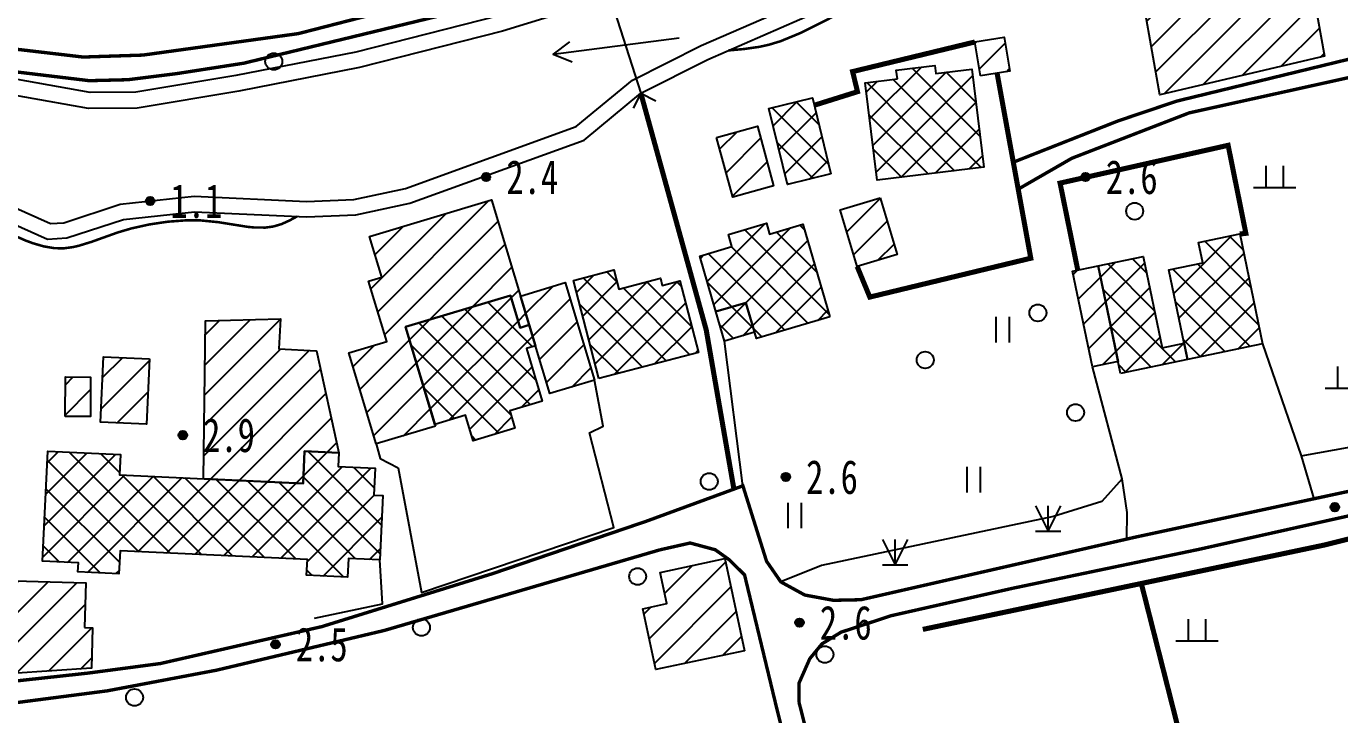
# Model space of a CAD drawing. Header units: metres. Extents: x 494039 to 619385, y 3351420 to 3402703.
# Drawn here: x 589400.9 to 589556.1, y 3392896.5 to 3392977.8 of the extents above; entities that cross this region are included whole.
import ezdxf
from ezdxf.enums import TextEntityAlignment as Align

# ---------------------------------------------------------------- set-up
doc = ezdxf.new("R2010")
doc.units = ezdxf.units.M
for name, pattern in [('2430', [0]), ('2450', [0]), ('4410a', [0]), ('8522', [0]), ('9610', [0])]:
    doc.linetypes.add(name, pattern=pattern)
for name, color, linetype in [('210100', 130, 'Continuous'), ('220200', 130, 'Continuous'), ('261301', 141, 'Continuous'), ('310300', 8, 'Continuous'), ('310500', 8, 'Continuous'), ('380201', 8, '2430'), ('380202', 8, '2450'), ('420500', 8, 'Continuous'), ('440200', 8, '4410a'), ('450504', 8, 'Continuous'), ('510301', 8, 'Continuous'), ('720100', 8, 'Continuous'), ('760202', 8, '8522'), ('810100', 8, '9610'), ('810302', 8, 'Continuous'), ('810600', 8, 'Continuous'), ('820200', 8, 'Continuous')]:
    doc.layers.add(name, color=color, linetype=linetype)
doc.layers.add('710101', color=8, linetype='Continuous', lineweight=0)
pattern_1 = [(45, (0, 0), (-1.767766953, 1.767766953), []), (135, (0, 0), (-1.767766953, -1.767766953), [])]
pattern_2 = [(45, (0, 0), (-1.767766953, 1.767766953), [])]

# ---------------------------------------------------------------- blocks, each defined once
blk = doc.blocks.new('gc170')
at = {"linetype": 'Continuous'}
blk.add_circle((0, 0), 0.5, dxfattribs=at)
blk = doc.blocks.new('gu')
at = {"flags": 128}
for points in [[(3.75, 0), (-3.75, 0)], [(2.711, -0.6), (3.75, 0), (3.75, 0), (2.711, 0.6)]]:
    blk.add_lwpolyline(points, dxfattribs=at)
blk = doc.blocks.new('p_point')
for radius in [0.25, 0.2, 0.15, 0.1, 0.05]:
    blk.add_circle((0, 0), radius)
blk.add_point((0, 0))
blk = doc.blocks.new('vm')
at = {"linetype": 'Continuous'}
for p, q in [((-0.5, 0), (-0.5, 1.3)), ((0.5, 1.3), (0.5, 0)), ((1.25, 0), (-1.25, 0))]:
    blk.add_line(p, q, dxfattribs=at)
blk = doc.blocks.new('ve')
at = {"color": 0, "linetype": 'Continuous'}
for p, q in [((-0.4, 1.5), (-0.4, 0)), ((0.4, 0), (0.4, 1.5))]:
    blk.add_line(p, q, dxfattribs=at)
blk = doc.blocks.new('gc124')
for p, q in [((-0.75, 1.5), (0, 0)), ((0, 0), (0, 1.5)), ((0, 0), (0.75, 1.5)), ((-0.75, 0), (0.75, 0))]:
    blk.add_line(p, q)
blk = doc.blocks.new('1-3&1-4')
at = {"layer": '310300', "linetype": 'Continuous'}
h = blk.add_hatch(dxfattribs=at)
h.set_pattern_fill('ANSI31', color=8, scale=20, style=0)
h.set_pattern_definition(pattern_2)
h.paths.add_polyline_path([(589549.8039, 3392984.3115), (589549.5246, 3392986.6741), (589552.0499, 3392986.9727), (589554.3476, 3392974.2631), (589534.8914, 3392969.7047), (589531.2564, 3392990.1939), (589536.038, 3392990.7593), (589536.9797, 3392982.7951)])
h = blk.add_hatch(dxfattribs=at)
h.set_pattern_fill('ANSI31', color=8, scale=20, style=0)
h.set_pattern_definition(pattern_2)
h.paths.add_polyline_path([(589513.6793, 3392971.9183), (589513.028, 3392975.9312), (589516.4838, 3392976.4921), (589517.1351, 3392972.4792)])
h = blk.add_hatch(dxfattribs=at)
h.set_pattern_fill('ANSI31', color=8, scale=20, style=0)
h.set_pattern_definition(pattern_2)
h.paths.add_polyline_path([(589482.4723, 3392964.6511), (589487.314, 3392965.9757), (589489.24, 3392958.9356), (589484.3983, 3392957.611)])
h = blk.add_hatch(dxfattribs=at)
h.set_pattern_fill('ANSI31', color=8, scale=20, style=0)
h.set_pattern_definition(pattern_2)
h.paths.add_polyline_path([(589449.2629, 3392930.5549), (589442.2808, 3392928.4547), (589439.0501, 3392939.195), (589443.5046, 3392940.5349), (589441.3593, 3392947.667), (589442.9209, 3392948.1368), (589441.4711, 3392952.9566), (589455.9061, 3392957.2987), (589460.3558, 3392942.5059), (589459.2731, 3392942.1802), (589458.125, 3392945.9971), (589445.7386, 3392942.2713)])
h = blk.add_hatch(dxfattribs=at)
h.set_pattern_fill('ANSI31', color=8, scale=20, style=0)
h.set_pattern_definition(pattern_2)
h.paths.add_polyline_path([(589501.8402, 3392957.5263), (589503.8527, 3392950.8322), (589499.1105, 3392949.4065), (589497.098, 3392956.1006)])
h = blk.add_hatch(dxfattribs=at)
h.set_pattern_fill('ANSI31', color=8, scale=20, style=0)
h.set_pattern_definition(pattern_2)
h.paths.add_polyline_path([(589529.9399, 3392938.1977), (589526.9062, 3392937.5656), (589524.5568, 3392948.841), (589527.5904, 3392949.4732)])
h = blk.add_hatch(dxfattribs=at)
h.set_pattern_fill('ANSI31', color=8, scale=20, style=0)
h.set_pattern_definition(pattern_2)
h.paths.add_polyline_path([(589459.3293, 3392945.9184), (589464.6055, 3392947.5055), (589468.0725, 3392935.9799), (589462.7962, 3392934.3928)])
h = blk.add_hatch(dxfattribs=at)
h.set_pattern_fill('ANSI31', color=8, scale=20, style=0)
h.set_pattern_definition(pattern_2)
h.paths.add_polyline_path([(589421.8697, 3392924.3265), (589422.0756, 3392942.9991), (589430.9531, 3392943.2071), (589430.7586, 3392939.6781), (589435.2064, 3392939.4612), (589437.8592, 3392927.4095), (589433.792, 3392927.5965), (589433.6169, 3392923.7866)])
h = blk.add_hatch(dxfattribs=at)
h.set_pattern_fill('ANSI31', color=8, scale=20, style=0)
h.set_pattern_definition(pattern_2)
h.paths.add_polyline_path([(589415.458, 3392938.4885), (589415.1067, 3392930.7867), (589409.6887, 3392931.0339), (589410.04, 3392938.7356)])
h = blk.add_hatch(dxfattribs=at)
h.set_pattern_fill('ANSI31', color=8, scale=20, style=0)
h.set_pattern_definition(pattern_2)
h.paths.add_polyline_path([(589405.5269, 3392931.6999), (589405.5601, 3392936.3664), (589408.5175, 3392936.3454), (589408.4843, 3392931.6789)])
h = blk.add_hatch(dxfattribs=at)
h.set_pattern_fill('ANSI31', color=8, scale=20, style=0)
h.set_pattern_definition(pattern_2)
h.paths.add_polyline_path([(589485.785, 3392904.0241), (589475.305, 3392901.7981), (589473.7782, 3392908.9866), (589476.5981, 3392909.5856), (589475.8135, 3392913.2797), (589483.4735, 3392914.9067)])
h = blk.add_hatch(dxfattribs=at)
h.set_pattern_fill('ANSI31', color=8, scale=20, style=0)
h.set_pattern_definition(pattern_2)
h.paths.add_polyline_path([(589407.7996, 3392906.7628), (589408.738, 3392906.738), (589408.6112, 3392901.9415), (589399.2467, 3392901.312), (589399.5365, 3392912.2773), (589407.9395, 3392912.0553)])
at = {"layer": '310500', "linetype": 'Continuous'}
h = blk.add_hatch(dxfattribs=at)
h.set_pattern_fill('ANSI37', color=8, scale=20, style=0)
h.set_pattern_definition(pattern_1)
h.paths.add_polyline_path([(589503.8583, 3392971.5681), (589503.7309, 3392972.6062), (589508.3011, 3392973.1672), (589508.4196, 3392972.2019), (589512.6494, 3392972.7211), (589514.0702, 3392961.1461), (589501.4682, 3392959.5993), (589500.0564, 3392971.1014)])
h = blk.add_hatch(dxfattribs=at)
h.set_pattern_fill('ANSI37', color=8, scale=20, style=0)
h.set_pattern_definition(pattern_1)
h.paths.add_polyline_path([(589496.0162, 3392960.3545), (589490.8729, 3392959.0992), (589488.6825, 3392968.0733), (589493.8258, 3392969.3287)])
h = blk.add_hatch(dxfattribs=at)
h.set_pattern_fill('ANSI37', color=8, scale=20, style=0)
h.set_pattern_definition(pattern_1)
h.paths.add_polyline_path([(589495.8952, 3392943.4513), (589487.1967, 3392940.8946), (589485.9535, 3392945.1244), (589482.4247, 3392944.0872), (589480.4973, 3392950.645), (589484.316, 3392951.7674), (589483.8932, 3392953.206), (589488.382, 3392954.5254), (589488.7608, 3392953.2365), (589492.6805, 3392954.3886)])
h = blk.add_hatch(dxfattribs=at)
h.set_pattern_fill('ANSI37', color=8, scale=20, style=0)
h.set_pattern_definition(pattern_1)
h.paths.add_polyline_path([(589547.0314, 3392940.2624), (589538.1493, 3392938.4117), (589535.9421, 3392949.0042), (589539.9544, 3392949.8403), (589539.456, 3392952.2321), (589544.3259, 3392953.2468)])
h = blk.add_hatch(dxfattribs=at)
h.set_pattern_fill('ANSI37', color=8, scale=20, style=0)
h.set_pattern_definition(pattern_1)
h.paths.add_polyline_path([(589530.2387, 3392936.7634), (589527.5913, 3392949.4693), (589532.8987, 3392950.5751), (589535.1438, 3392939.8004), (589537.7469, 3392940.3428), (589538.1493, 3392938.4117)])
h = blk.add_hatch(dxfattribs=at)
h.set_pattern_fill('ANSI37', color=8, scale=20, style=0)
h.set_pattern_definition(pattern_1)
h.paths.add_polyline_path([(589468.5895, 3392936.1795), (589465.5774, 3392947.7653), (589470.3508, 3392949.0062), (589470.9404, 3392946.7382), (589475.8487, 3392948.0143), (589476.0718, 3392947.1561), (589478.1587, 3392947.6986), (589480.358, 3392939.2391)])
h = blk.add_hatch(dxfattribs=at)
h.set_pattern_fill('ANSI37', color=8, scale=20, style=0)
h.set_pattern_definition(pattern_1)
h.paths.add_polyline_path([(589459.2731, 3392942.1802), (589460.3558, 3392942.5059), (589461.099, 3392940.0353), (589460.0325, 3392939.7145), (589461.8965, 3392933.518), (589458.0465, 3392932.3599), (589458.6677, 3392930.2947), (589453.7373, 3392928.8116), (589452.8236, 3392931.8491), (589449.2014, 3392930.7595), (589445.7386, 3392942.2713), (589458.125, 3392945.9971)])
h = blk.add_hatch(dxfattribs=at)
h.set_pattern_fill('ANSI37', color=8, scale=20, style=0)
h.set_pattern_definition(pattern_1)
h.paths.add_polyline_path([(589485.9535, 3392945.1244), (589486.977, 3392941.6423), (589483.4482, 3392940.6051), (589482.4247, 3392944.0872)])
h = blk.add_hatch(dxfattribs=at)
h.set_pattern_fill('ANSI37', color=8, scale=20, style=0)
h.set_pattern_definition(pattern_1)
h.paths.add_polyline_path([(589433.6169, 3392923.7866), (589433.792, 3392927.5965), (589437.8592, 3392927.4095), (589437.7848, 3392925.7922), (589442.1303, 3392925.5924), (589441.9838, 3392922.4068), (589443.0546, 3392922.3576), (589442.7047, 3392914.7465), (589438.984, 3392914.9175), (589438.8825, 3392912.7094), (589434.0448, 3392912.9317), (589434.1306, 3392914.7973), (589411.9885, 3392915.8151), (589411.8641, 3392913.1082), (589407.0162, 3392913.3311), (589407.0647, 3392914.3876), (589402.8437, 3392914.5816), (589403.4425, 3392927.6095), (589412.0289, 3392927.2148), (589411.9171, 3392924.784)])
at = {"layer": '210100', "color": 141, "linetype": 'Continuous', "elevation": 0.8, "flags": 128}
for points in [[(589510.516, 3393007.404), (589500.5231, 3393001.1426), (589495.9551, 3392997.1046), (589495.5778, 3392994.4611), (589494.4393, 3392992.5208), (589492.3335, 3392990.4268), (589489.6588, 3392988.9132), (589480.3337, 3392984.3412), (589457.213, 3392977.214), (589440.2858, 3392972.9045), (589426.0203, 3392970.1195), (589414.0274, 3392968.1206), (589408.2839, 3392968.0883), (589385.6692, 3392972.1039), (589360.5878, 3392975.4289), (589326.8408, 3392980.0624), (589314.0804, 3392981.2744), (589311.6333, 3392983.5277), (589310.7356, 3392983.9714), (589309.2904, 3392983.8887), (589285.3005, 3392985.7838)], [(589393.6185, 3392959.0162), (589403.7722, 3392954.4852), (589405.3534, 3392954.5769), (589412.0073, 3392956.7641), (589420.7542, 3392957.7004), (589434.0458, 3392957.0903), (589439.6415, 3392957.3096), (589445.7263, 3392958.6277), (589465.9111, 3392965.9532), (589472.5395, 3392971.417), (589480.6856, 3392975.5094), (589493.6899, 3392981.1739), (589507.2325, 3392988.0995), (589510.4451, 3392987.9577), (589513.0683, 3392986.9291), (589516.6099, 3392985.1164), (589517.9405, 3392985.2426), (589518.1164, 3392985.5425), (589525.1933, 3393002.3567)]]:
    blk.add_lwpolyline(points, dxfattribs=at)
at = {"layer": '220200', "color": 141, "linetype": 'Continuous', "const_width": 0.6, "flags": 128}
for points, elevation in [([(589506.8677, 3392906.5388), (589554.281, 3392916.4965), (589567.3796, 3392919.7486)], 2.4693), ([(589546.963, 3392855.922), (589532.6931, 3392911.9626)], 2.2556)]:
    blk.add_lwpolyline(points, dxfattribs=dict(at, elevation=elevation))
at = {"layer": '310300', "color": 8, "linetype": 'Continuous', "flags": 128}
for points in [[(589549.8039, 3392984.3115), (589549.5246, 3392986.6741), (589552.0499, 3392986.9727), (589554.3476, 3392974.2631), (589534.8914, 3392969.7047), (589531.2564, 3392990.1939), (589536.038, 3392990.7593), (589536.9797, 3392982.7951)], [(589421.8697, 3392924.3265), (589422.0756, 3392942.9991), (589430.9531, 3392943.2071), (589430.7586, 3392939.6781), (589435.2064, 3392939.4612), (589437.8592, 3392927.4095), (589433.792, 3392927.5965), (589433.6169, 3392923.7866)], [(589405.5269, 3392931.6999), (589405.5601, 3392936.3664), (589408.5175, 3392936.3454), (589408.4843, 3392931.6789)]]:
    blk.add_lwpolyline(points, close=True, dxfattribs=at)
for points, elevation in [([(589513.6793, 3392971.9183), (589513.028, 3392975.9312), (589516.4838, 3392976.4921), (589517.1351, 3392972.4792)], 4.9499), ([(589482.4723, 3392964.6511), (589487.314, 3392965.9757), (589489.24, 3392958.9356), (589484.3983, 3392957.611)], 6.1314), ([(589449.2629, 3392930.5549), (589442.2808, 3392928.4547), (589439.0501, 3392939.195), (589443.5046, 3392940.5349), (589441.3593, 3392947.667), (589442.9209, 3392948.1368), (589441.4711, 3392952.9566), (589455.9061, 3392957.2987), (589460.3558, 3392942.5059), (589459.2731, 3392942.1802), (589458.125, 3392945.9971), (589445.7386, 3392942.2713)], 7.0478), ([(589501.8402, 3392957.5263), (589503.8527, 3392950.8322), (589499.1105, 3392949.4065), (589497.098, 3392956.1006)], 6.4755), ([(589529.9399, 3392938.1977), (589526.9062, 3392937.5656), (589524.5568, 3392948.841), (589527.5904, 3392949.4732)], 6.1742), ([(589459.3293, 3392945.9184), (589464.6055, 3392947.5055), (589468.0725, 3392935.9799), (589462.7962, 3392934.3928)], 7.5386), ([(589415.458, 3392938.4885), (589415.1067, 3392930.7867), (589409.6887, 3392931.0339), (589410.04, 3392938.7356)], 6.3079), ([(589485.785, 3392904.0241), (589475.305, 3392901.7981), (589473.7782, 3392908.9866), (589476.5981, 3392909.5856), (589475.8135, 3392913.2797), (589483.4735, 3392914.9067)], 5.4285), ([(589407.7996, 3392906.7628), (589408.738, 3392906.738), (589408.6112, 3392901.9415), (589399.2467, 3392901.312), (589399.5365, 3392912.2773), (589407.9395, 3392912.0553)], 6.4226)]:
    blk.add_lwpolyline(points, close=True, dxfattribs=dict(at, elevation=elevation))
at = {"layer": '310500', "color": 8, "linetype": 'Continuous', "flags": 128}
for points in [[(589503.8583, 3392971.5681), (589503.7309, 3392972.6062), (589508.3011, 3392973.1672), (589508.4196, 3392972.2019), (589512.6494, 3392972.7211), (589514.0702, 3392961.1461), (589501.4682, 3392959.5993), (589500.0564, 3392971.1014)], [(589496.0162, 3392960.3545), (589490.8729, 3392959.0992), (589488.6825, 3392968.0733), (589493.8258, 3392969.3287)], [(589459.2731, 3392942.1802), (589460.3558, 3392942.5059), (589461.099, 3392940.0353), (589460.0325, 3392939.7145), (589461.8965, 3392933.518), (589458.0465, 3392932.3599), (589458.6677, 3392930.2947), (589453.7373, 3392928.8116), (589452.8236, 3392931.8491), (589449.2014, 3392930.7595), (589445.7386, 3392942.2713), (589458.125, 3392945.9971)]]:
    blk.add_lwpolyline(points, close=True, dxfattribs=at)
for points, elevation in [([(589495.8952, 3392943.4513), (589487.1967, 3392940.8946), (589485.9535, 3392945.1244), (589482.4247, 3392944.0872), (589480.4973, 3392950.645), (589484.316, 3392951.7674), (589483.8932, 3392953.206), (589488.382, 3392954.5254), (589488.7608, 3392953.2365), (589492.6805, 3392954.3886)], 13.9167), ([(589547.0314, 3392940.2624), (589538.1493, 3392938.4117), (589535.9421, 3392949.0042), (589539.9544, 3392949.8403), (589539.456, 3392952.2321), (589544.3259, 3392953.2468)], 14.2253), ([(589530.2387, 3392936.7634), (589527.5913, 3392949.4693), (589532.8987, 3392950.5751), (589535.1438, 3392939.8004), (589537.7469, 3392940.3428), (589538.1493, 3392938.4117)], 10.7957), ([(589468.5895, 3392936.1795), (589465.5774, 3392947.7653), (589470.3508, 3392949.0062), (589470.9404, 3392946.7382), (589475.8487, 3392948.0143), (589476.0718, 3392947.1561), (589478.1587, 3392947.6986), (589480.358, 3392939.2391)], 11.9091), ([(589485.9535, 3392945.1244), (589486.977, 3392941.6423), (589483.4482, 3392940.6051), (589482.4247, 3392944.0872)], 11.5076), ([(589433.6169, 3392923.7866), (589433.792, 3392927.5965), (589437.8592, 3392927.4095), (589437.7848, 3392925.7922), (589442.1303, 3392925.5924), (589441.9838, 3392922.4068), (589443.0546, 3392922.3576), (589442.7047, 3392914.7465), (589438.984, 3392914.9175), (589438.8825, 3392912.7094), (589434.0448, 3392912.9317), (589434.1306, 3392914.7973), (589411.9885, 3392915.8151), (589411.8641, 3392913.1082), (589407.0162, 3392913.3311), (589407.0647, 3392914.3876), (589402.8437, 3392914.5816), (589403.4425, 3392927.6095), (589412.0289, 3392927.2148), (589411.9171, 3392924.784)], 10.6223)]:
    blk.add_lwpolyline(points, close=True, dxfattribs=dict(at, elevation=elevation))
at = {"layer": '380201', "color": 8, "linetype": '2430', "const_width": 0.6, "flags": 128}
for points in [[(589513.028, 3392975.9312), (589498.5738, 3392972.4329), (589499.1494, 3392970.0549), (589494.0394, 3392968.4533)], [(589499.1105, 3392949.4065), (589500.6036, 3392945.795), (589519.6305, 3392950.3841), (589515.6486, 3392972.2379)]]:
    blk.add_lwpolyline(points, dxfattribs=at)
at = {"layer": '380201', "color": 8, "linetype": '2430', "const_width": 0.6, "elevation": 4.7068, "flags": 128}
blk.add_lwpolyline([(589544.3259, 3392953.2468), (589545.0492, 3392953.3253), (589542.9528, 3392963.7229), (589523.0912, 3392959.2588), (589525.1836, 3392948.9717)], dxfattribs=at)
at = {"layer": '380202', "color": 8, "linetype": '2450', "flags": 128}
for points in [[(589442.2808, 3392928.4547), (589442.7403, 3392926.7372), (589444.8675, 3392925.6359), (589447.6119, 3392910.9087), (589470.3446, 3392918.5682), (589467.4573, 3392929.7475), (589469.0899, 3392930.5396), (589468.0725, 3392935.9799)], [(589434.9817, 3392907.8472), (589442.9959, 3392909.5628), (589442.7047, 3392914.7465)]]:
    blk.add_lwpolyline(points, dxfattribs=at)
at = {"layer": '420500', "color": 8, "linetype": 'Continuous', "const_width": 0.4, "flags": 128}
for points in [[(589478.2963, 3392988.6783), (589463.9784, 3392983.6023), (589456.2559, 3392980.5951), (589426.607, 3392973.4212), (589418.573, 3392972.175), (589412.9277, 3392971.4732), (589408.3565, 3392971.3574), (589393.8744, 3392973.0967), (589385.3586, 3392974.7994), (589385.7025, 3392976.7856), (589394.9756, 3392975.6338), (589407.6142, 3392974.1501), (589414.6865, 3392974.38), (589433.0632, 3392976.9173), (589452.527, 3392981.9197), (589455.2904, 3392983.6731), (589456.063, 3392984.6788), (589456.365, 3392985.5046), (589457.2515, 3392989.1197), (589453.4876, 3393014.841)], [(589585.6507, 3392980.4669), (589583.72, 3392979.7352), (589558.18, 3392974.1278), (589536.8851, 3392968.9443), (589529.982, 3392966.6175), (589517.564, 3392961.7258)], [(589518.144, 3392958.5425), (589524.4912, 3392962.1969), (589538.3445, 3392967.5523), (589571.843, 3392974.959), (589584.7717, 3392977.4895), (589586.3144, 3392977.2546)], [(589474.2378, 3392919.3322), (589485.6055, 3392923.4981), (589488.3999, 3392914.5932), (589490.0883, 3392912.1504), (589492.9208, 3392910.5986), (589496.2963, 3392909.9761), (589499.5561, 3392910.0444), (589532.0303, 3392917.4475), (589565.1601, 3392924.5594), (589581.5962, 3392928.8705), (589586.9941, 3392931.5319), (589588.3896, 3392933.2091), (589590.0636, 3392936.0737), (589590.7375, 3392939.1168)], [(589475.7843, 3392915.9353), (589443.2324, 3392906.4169), (589423.4024, 3392901.7222), (589410.464, 3392899.2789), (589397.2216, 3392897.5614), (589387.2281, 3392896.4009), (589380.099, 3392896.3874), (589372.8507, 3392896.1704), (589351.2647, 3392896.8849), (589344.8673, 3392896.7164), (589342.4859, 3392895.9248)], [(589277.3028, 3392933.9629), (589309.8945, 3392934.7575), (589329.7798, 3392935.4211), (589331.6856, 3392935.1794), (589332.5997, 3392934.4975), (589333.1692, 3392933.726), (589333.5964, 3392932.0899), (589335.7422, 3392903.043), (589336.456, 3392901.895), (589338.2486, 3392900.8437), (589344.1658, 3392899.853), (589360.86, 3392898.8917), (589377.6166, 3392898.5494), (589387.8303, 3392899.2711), (589392.6163, 3392899.6778), (589408.1434, 3392901.3684), (589416.7705, 3392902.5091), (589435.8363, 3392906.8672), (589456.0178, 3392913.1253), (589474.2378, 3392919.3322)], [(589592.5512, 3392932.2106), (589587.0373, 3392928.4072), (589584.7115, 3392927.0127), (589583.0791, 3392926.1876), (589581.7614, 3392925.634), (589580.0624, 3392925.0645), (589579.0223, 3392924.7726), (589576.2032, 3392924.1089), (589561.1963, 3392920.8432), (589539.4304, 3392915.9798), (589517.4808, 3392911.3961), (589503.1243, 3392908.1558), (589497.2103, 3392906.2113), (589494.9501, 3392904.8317), (589493.5093, 3392903.0771), (589492.2354, 3392900.1862), (589492.2465, 3392897.8946)], [(589489.5931, 3392897.2642), (589485.7992, 3392912.9884), (589483.9481, 3392914.7975), (589482.3353, 3392915.9479), (589479.3731, 3392916.7444), (589475.7843, 3392915.9353)], [(589489.5931, 3392897.2642), (589496.5094, 3392869.6108), (589508.7048, 3392821.6439), (589519.8755, 3392772.3413), (589521.2504, 3392766.8129), (589520.8727, 3392765.3373)], [(589525.5925, 3392763.6695), (589524.1549, 3392766.803), (589522.6157, 3392772.9923), (589511.4433, 3392822.3021), (589492.2465, 3392897.8946)]]:
    blk.add_lwpolyline(points, dxfattribs=at)
at = {"layer": '440200', "color": 8, "linetype": '4410a', "const_width": 0.6, "flags": 128}
blk.add_lwpolyline([(589484.5437, 3392923.109), (589481.2689, 3392941.9239), (589473.5391, 3392969.8828)], dxfattribs=at)
at = {"layer": '450504', "color": 8, "linetype": 'Continuous'}
for q in [(589472.6215, 3392968.1057), (589475.3162, 3392968.9652)]:
    blk.add_line((589473.5391, 3392969.8828), q, dxfattribs=at)
at = {"layer": '450504', "color": 8, "linetype": 'Continuous', "flags": 128}
blk.add_lwpolyline([(589469.3772, 3392982.9304), (589473.5391, 3392969.8828)], dxfattribs=at)
at = {"layer": '710101', "color": 8, "linetype": 'Continuous', "const_width": 0.3, "elevation": 2, "flags": 128}
for points in [[(589483.9159, 3392974.9317), (589485.7432, 3392975.0987), (589487.5425, 3392975.3521), (589488.658, 3392975.5988), (589490.0512, 3392976.0173), (589492.5264, 3392977.0383), (589499.4077, 3392980.5154)], [(589432.9038, 3392955.3211), (589432.0424, 3392954.8524), (589431.08, 3392954.4174), (589430.1134, 3392954.1315), (589429.1761, 3392954.0054), (589427.8932, 3392954.0128), (589427.0773, 3392954.09), (589423.5941, 3392954.6447), (589421.5042, 3392954.8531), (589419.7678, 3392954.8585), (589417.6157, 3392954.6966), (589415.48, 3392954.3789), (589413.3592, 3392953.911), (589411.7465, 3392953.4378), (589408.5994, 3392952.3119), (589407.1061, 3392951.8542), (589406.4297, 3392951.6993), (589405.3509, 3392951.5537), (589404.2373, 3392951.572), (589402.9749, 3392951.7844), (589401.7167, 3392952.1495), (589400.8799, 3392952.4562), (589399.0017, 3392953.2709)]]:
    blk.add_lwpolyline(points, dxfattribs=at)
at = {"layer": '760202', "color": 8, "linetype": '8522', "flags": 128}
for points in [[(589508.031, 3393008.7905), (589499.3527, 3393002.6165), (589494.1922, 3392998.0547), (589493.7695, 3392995.093), (589492.9415, 3392993.6818), (589491.1877, 3392991.9379), (589488.7815, 3392990.5762), (589479.639, 3392986.0937), (589456.704, 3392979.0237), (589439.8735, 3392974.7389), (589425.6857, 3392971.9691), (589413.8666, 3392969.9992), (589408.4443, 3392969.9687), (589385.9571, 3392973.9616), (589360.8391, 3392977.2914), (589327.0576, 3392981.9296), (589314.888, 3392983.0856), (589312.7079, 3392985.093), (589311.1235, 3392985.8761), (589309.3107, 3392985.7723), (589285.4533, 3392987.657), (589268.9006, 3392989.0509), (589236.1084, 3392990.6343), (589229.0705, 3392991.1101), (589228.7703, 3392988.3685), (589222.151, 3392989.7716), (589222.3083, 3392991.2832), (589207.0337, 3392990.6181), (589184.9881, 3392989.8435), (589170.7218, 3392989.6142), (589162.0303, 3392987.143), (589154.7965, 3392985.9922), (589141.8355, 3392987.0323), (589128.7435, 3392988.5878), (589114.6507, 3392989.4195), (589092.6572, 3392994.4477), (589066.5087, 3392998.1215), (589048.9308, 3392999.247), (589044.0799, 3392996.6977), (589043.3611, 3392995.2239), (589043.3121, 3392993.6487), (589045.4898, 3392991.6419), (589051.4324, 3392988.5928), (589056.915, 3392986.2511), (589087.7003, 3392982.7725), (589099.2806, 3392979.625), (589110.2711, 3392976.9691), (589128.796, 3392976.9643), (589144.971, 3392976.8881), (589168.9352, 3392974.9379), (589186.5022, 3392976.012), (589194.1308, 3392975.3301), (589200.7334, 3392973.6455), (589206.8979, 3392970.4675), (589214.1713, 3392968.6813), (589218.5834, 3392967.9899), (589221.0741, 3392967.2584), (589221.6172, 3392966.9399), (589222.4675, 3392966.1495), (589230.906, 3392932.7541), (589231.3825, 3392924.9964)], [(589247.8062, 3392942.6531), (589247.6774, 3392955.7257), (589247.6948, 3392961.6994), (589249.0356, 3392965.7264), (589250.6461, 3392968.7201), (589252.1368, 3392970.7631), (589256.6914, 3392973.0513), (589263.7042, 3392974.0454), (589281.3695, 3392974.0426), (589309.7094, 3392971.5739), (589324.5872, 3392969.8445), (589345.2295, 3392963.7199), (589357.3994, 3392960.8148), (589374.5649, 3392957.4609), (589380.0057, 3392957.772), (589391.2401, 3392957.7502), (589393.0164, 3392957.2923), (589403.4353, 3392952.6429), (589405.696, 3392952.7741), (589412.3925, 3392954.9753), (589420.8097, 3392955.8762), (589434.0397, 3392955.2689), (589439.8715, 3392955.4975), (589446.2317, 3392956.8753), (589466.8266, 3392964.3496), (589473.5391, 3392969.8828), (589481.4579, 3392973.861), (589494.4682, 3392979.5282), (589507.6327, 3392986.2604), (589510.0625, 3392986.1531), (589512.3198, 3392985.268), (589516.2533, 3392983.2547), (589519.0389, 3392983.519), (589519.7397, 3392984.7133), (589526.9639, 3393001.1609)]]:
    blk.add_lwpolyline(points, dxfattribs=at)
at = {"layer": '810100', "color": 8, "linetype": '9610', "flags": 128}
for points in [[(589547.0314, 3392940.2624), (589551.5919, 3392927.0228), (589562.9771, 3392929.0914), (589572.8294, 3392931.3331), (589580.3868, 3392934.0035), (589586.5332, 3392937.6804), (589590.6295, 3392943.3262)], [(589485.6055, 3392923.4981), (589483.4482, 3392940.6051)], [(589530.9731, 3392917.2065), (589531.0112, 3392920.343), (589530.4271, 3392924.3199), (589526.9062, 3392937.5656)], [(589551.5919, 3392927.0228), (589553.0726, 3392921.9646)], [(589530.4271, 3392924.3199), (589528.0367, 3392921.6284), (589522.2971, 3392919.8935), (589494.9115, 3392914.0873), (589490.0883, 3392912.1504)]]:
    blk.add_lwpolyline(points, dxfattribs=at)
at = {"layer": '261301', "color": 141, "linetype": 'Continuous', "xscale": 2, "yscale": 2, "rotation": 187.3514694298279}
blk.add_blockref('gu', (589470.6398, 3392975.4542, 1.1), dxfattribs=at)
at = {"layer": '510301', "color": 8, "linetype": 'Continuous', "xscale": 2, "yscale": 2}
for p in [(589430.159, 3392973.6213, 3.8623), (589531.9076, 3392955.9322, 4.0229), (589520.4715, 3392943.9243, 3.4725), (589507.1543, 3392938.3617, 3.9693), (589524.9286, 3392932.1509, 3.4992), (589481.6247, 3392924.0075, 4.0229), (589473.1667, 3392912.7847, 3.9426), (589447.6092, 3392906.7733, 3.8623), (589495.298, 3392903.5711, 3.0985), (589413.7096, 3392898.5053, 3.8087)]:
    blk.add_blockref('gc170', p, dxfattribs=at)
at = {"layer": '720100', "color": 8, "linetype": 'Continuous', "xscale": 2, "yscale": 2, "zscale": 2}
for p in [(589455.2467, 3392959.9708, 2.4329), (589526.1015, 3392959.971, 2.5912), (589415.5584, 3392957.1442, 1.1), (589419.4094, 3392929.4893, 2.8891), (589490.6741, 3392924.5435, 2.5607), (589555.564, 3392920.9747, 2.5039), (589492.2983, 3392907.3399, 2.5572), (589430.3707, 3392904.7697, 2.5175)]:
    blk.add_blockref('p_point', p, dxfattribs=at)
at = {"layer": '810302', "color": 8, "linetype": 'Continuous', "xscale": 2, "yscale": 2}
for p in [(589548.4475, 3392958.7073, 2.9412), (589556.9141, 3392935.0007, 2.9412), (589539.272, 3392905.164)]:
    blk.add_blockref('vm', p, dxfattribs=at)
at = {"layer": '810600', "color": 8, "linetype": 'Continuous', "xscale": 2, "yscale": 2}
for p in [(589516.2952, 3392940.4437, 2.9412), (589512.8875, 3392922.724, 2.9412), (589491.7208, 3392918.4907, 2.9412)]:
    blk.add_blockref('ve', p, dxfattribs=at)
at = {"layer": '820200', "color": 8, "linetype": 'Continuous', "xscale": 2, "yscale": 2}
for p in [(589521.6839, 3392918.147, 2.9412), (589503.6079, 3392914.1707, 2.9412)]:
    blk.add_blockref('gc124', p, dxfattribs=at)
at = {"layer": '720100', "color": 8, "width": 0.75}
for s, p in [('2.4', (589457.6467, 3392959.9708, 2.4329)), ('2.6', (589528.5015, 3392959.971, 2.5912)), ('1.1', (589417.9584, 3392957.1442, 1.1)), ('2.9', (589421.8094, 3392929.4893, 2.8891)), ('2.6', (589493.0741, 3392924.5435, 2.5607)), ('2.6', (589494.6983, 3392907.3399, 2.5572)), ('2.5', (589432.7707, 3392904.7697, 2.5175))]:
    blk.add_text(s, height=4, dxfattribs=at).set_placement(p, align=Align.MIDDLE_LEFT)

msp = doc.modelspace()

# ---------------------------------------------------------------- block references
msp.add_blockref('1-3&1-4', (0, 0))

doc.saveas('drawing.dxf')
